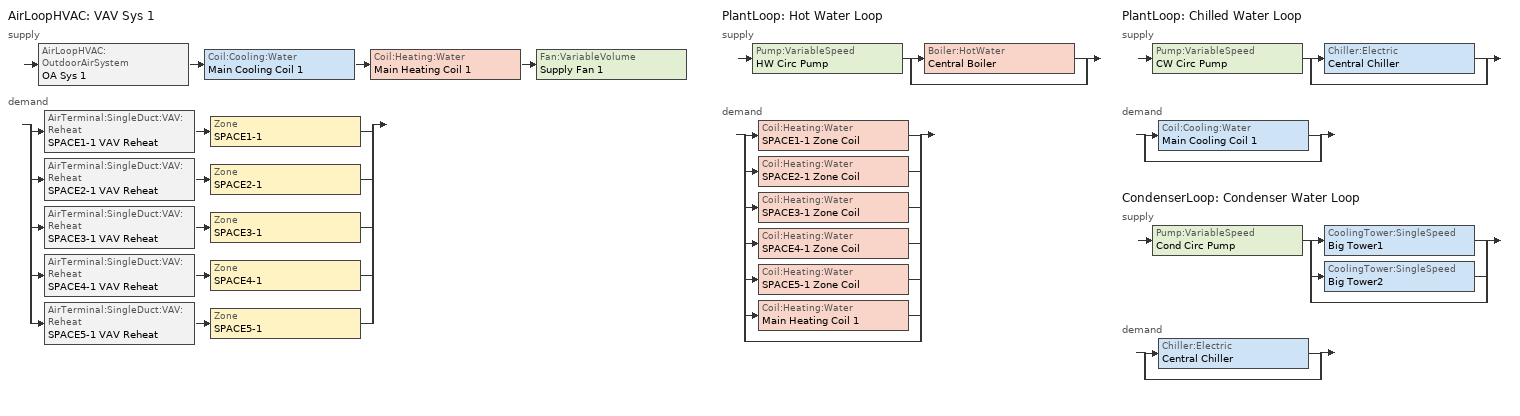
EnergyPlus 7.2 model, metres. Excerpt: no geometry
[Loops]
AirLoopHVAC 'VAV Sys 1'
 supply: AirLoopHVAC:OutdoorAirSystem 'OA Sys 1' > Coil:Cooling:Water 'Main Cooling Coil 1' > Coil:Heating:Water 'Main Heating Coil 1' > Fan:VariableVolume 'Supply Fan 1'
 demand: split
  | AirTerminal:SingleDuct:VAV:Reheat 'SPACE1-1 VAV Reheat' > Zone 'SPACE1-1'
  | AirTerminal:SingleDuct:VAV:Reheat 'SPACE2-1 VAV Reheat' > Zone 'SPACE2-1'
  | AirTerminal:SingleDuct:VAV:Reheat 'SPACE3-1 VAV Reheat' > Zone 'SPACE3-1'
  | AirTerminal:SingleDuct:VAV:Reheat 'SPACE4-1 VAV Reheat' > Zone 'SPACE4-1'
  | AirTerminal:SingleDuct:VAV:Reheat 'SPACE5-1 VAV Reheat' > Zone 'SPACE5-1'
PlantLoop 'Hot Water Loop'
 supply: Pump:VariableSpeed 'HW Circ Pump' > split
  | Boiler:HotWater 'Central Boiler'
  | bypass
 demand: split
  | Coil:Heating:Water 'SPACE1-1 Zone Coil'
  | Coil:Heating:Water 'SPACE2-1 Zone Coil'
  | Coil:Heating:Water 'SPACE3-1 Zone Coil'
  | Coil:Heating:Water 'SPACE4-1 Zone Coil'
  | Coil:Heating:Water 'SPACE5-1 Zone Coil'
  | Coil:Heating:Water 'Main Heating Coil 1'
  | bypass
PlantLoop 'Chilled Water Loop'
 supply: Pump:VariableSpeed 'CW Circ Pump' > split
  | Chiller:Electric 'Central Chiller'
  | bypass
 demand: split
  | Coil:Cooling:Water 'Main Cooling Coil 1'
  | bypass
CondenserLoop 'Condenser Water Loop'
 supply: Pump:VariableSpeed 'Cond Circ Pump' > split
  | CoolingTower:SingleSpeed 'Big Tower1'
  | CoolingTower:SingleSpeed 'Big Tower2'
  | bypass
 demand: split
  | Chiller:Electric 'Central Chiller'
  | bypass
[Sizing:Zone] Zone Cooling Design Supply Air Temperature Input Method=SupplyAirTemperature; Zone Cooling Design Supply Air Temperature {C}=14; Zone Heating Design Supply Air Temperature Input Method=SupplyAirTemperature; Zone Heating Design Supply Air Temperature {C}=50; Zone Cooling Design Supply Air Humidity Ratio {kgWater/kgDryAir}=0.009; Zone Heating Design Supply Air Humidity Ratio {kgWater/kgDryAir}=0.004; Zone Heating Sizing Factor=0; Zone Cooling Sizing Factor=0; Cooling Design Air Flow Method=DesignDay; Cooling Design Air Flow Rate {m3/s}=0; Heating Design Air Flow Method=DesignDay; Heating Design Air Flow Rate {m3/s}=0
Name | Design Specification Outdoor Air Object
SPACE1-1 | SZ DSOA SPACE1-1
SPACE2-1 | SZ DSOA SPACE2-1
SPACE3-1 | SZ DSOA SPACE3-1
SPACE4-1 | SZ DSOA SPACE4-1
SPACE5-1 | SZ DSOA SPACE5-1
[DesignSpecification:OutdoorAir] Outdoor Air Method=flow/person; Outdoor Air Flow per Person {m3/s-person}=0.00944; Outdoor Air Flow per Zone Floor Area {m3/s-m2}=0; Outdoor Air Flow per Zone {m3/s}=0
SZ DSOA SPACE1-1; SZ DSOA SPACE2-1; SZ DSOA SPACE3-1; SZ DSOA SPACE4-1; SZ DSOA SPACE5-1
[Sizing:System]
VAV Sys 1: Type of Load to Size On=sensible; Design Outdoor Air Flow Rate {m3/s}=autosize; Minimum System Air Flow Ratio=0.3; Preheat Design Temperature {C}=7; Preheat Design Humidity Ratio {kgWater/kgDryAir}=0.008; Precool Design Temperature {C}=11; Precool Design Humidity Ratio {kgWater/kgDryAir}=0.008; Central Cooling Design Supply Air Temperature {C}=12.8; Central Heating Design Supply Air Temperature {C}=16.7; Sizing Option=noncoincident; 100% Outdoor Air in Cooling=no; 100% Outdoor Air in Heating=no; Central Cooling Design Supply Air Humidity Ratio {kgWater/kgDryAir}=0.008; Central Heating Design Supply Air Humidity Ratio {kgWater/kgDryAir}=0.008; Cooling Design Air Flow Method=DesignDay; Cooling Design Air Flow Rate {m3/s}=0; Heating Design Air Flow Method=DesignDay; Heating Design Air Flow Rate {m3/s}=0
[Sizing:Plant]
Name | Loop Type | Design Loop Exit Temperature {C} | Loop Design Temperature Difference {deltaC}
Hot Water Loop | heating | 82 | 11
Chilled Water Loop | cooling | 7.22 | 6.67
Condenser Water Loop | condenser | 29.4 | 5.6
[ZoneControl:Thermostat] Control Type Schedule=Zone Control Type Sched; Control 1=CoolingSetPoint; Control 2=HeatingSetpoint; Control 3=DualSetPoint
Name | Zone or ZoneList
SPACE1-1 Control | SPACE1-1
SPACE2-1 Control | SPACE2-1
SPACE3-1 Control | SPACE3-1
SPACE4-1 Control | SPACE4-1
SPACE5-1 Control | SPACE5-1
[ThermostatSetpoint:SingleHeating]
HeatingSetpoint: Setpoint Temperature Schedule=Htg-SetP-Sch
[ThermostatSetpoint:SingleCooling]
CoolingSetpoint: Setpoint Temperature Schedule=Clg-SetP-Sch
[ThermostatSetpoint:DualSetpoint]
DualSetPoint: Heating Setpoint Temperature Schedule=Htg-SetP-Sch; Cooling Setpoint Temperature Schedule=Clg-SetP-Sch
[Zone equipment]
SPACE1-1: SPACE1-1 VAV Reheat
SPACE2-1: SPACE2-1 VAV Reheat
SPACE3-1: SPACE3-1 VAV Reheat
SPACE4-1: SPACE4-1 VAV Reheat
SPACE5-1: SPACE5-1 VAV Reheat
[AirTerminal:SingleDuct:VAV:Reheat] Availability Schedule=ReheatCoilAvailSched; Maximum Air Flow Rate {m3/s}=autosize; Zone Minimum Air Flow Input Method=Constant; Constant Minimum Air Flow Fraction=0.3; Maximum Hot Water or Steam Flow Rate {m3/s}=autosize; Minimum Hot Water or Steam Flow Rate {m3/s}=0; Convergence Tolerance=0.001; Damper Heating Action=Reverse; Maximum Flow per Zone Floor Area During Reheat {m3/s-m2}=AUTOCALCULATE; Maximum Flow Fraction During Reheat=AUTOCALCULATE
Name | Reheat Coil
SPACE1-1 VAV Reheat | SPACE1-1 Zone Coil
SPACE2-1 VAV Reheat | SPACE2-1 Zone Coil
SPACE3-1 VAV Reheat | SPACE3-1 Zone Coil
SPACE4-1 VAV Reheat | SPACE4-1 Zone Coil
SPACE5-1 VAV Reheat | SPACE5-1 Zone Coil
[Coil:Heating:Water] Availability Schedule=ReheatCoilAvailSched; U-Factor Times Area Value {W/K}=autosize; Maximum Water Flow Rate {m3/s}=autosize; Performance Input Method=UFactorTimesAreaAndDesignWaterFlowRate; Rated Capacity {W}=autosize; Rated Inlet Water Temperature {C}=82.2; Rated Inlet Air Temperature {C}=16.6; Rated Outlet Water Temperature {C}=71.1; Rated Outlet Air Temperature {C}=32.2
SPACE1-1 Zone Coil; SPACE2-1 Zone Coil; SPACE3-1 Zone Coil; SPACE4-1 Zone Coil; SPACE5-1 Zone Coil; Main Heating Coil 1
[AirLoopHVAC:ReturnPlenum]
Return-Plenum-1: Zone=PLENUM-1
[AirLoopHVAC]
VAV Sys 1: Design Supply Air Flow Rate {m3/s}=autosize
[Coil:Cooling:Water]
Main Cooling Coil 1: Availability Schedule=CoolingCoilAvailSched; Design Water Flow Rate {m3/s}=autosize; Design Air Flow Rate {m3/s}=autosize; Design Inlet Water Temperature {C}=autosize; Design Inlet Air Temperature {C}=autosize; Design Outlet Air Temperature {C}=autosize; Design Inlet Air Humidity Ratio {kgWater/kgDryAir}=autosize; Design Outlet Air Humidity Ratio {kgWater/kgDryAir}=autosize; Type of Analysis=SimpleAnalysis; Heat Exchanger Configuration=CrossFlow
[Fan:VariableVolume]
Supply Fan 1: Availability Schedule=FanAvailSched; Fan Efficiency=0.7; Pressure Rise {Pa}=600; Maximum Flow Rate {m3/s}=autosize; Fan Power Minimum Flow Rate Input Method=Fraction; Fan Power Minimum Flow Fraction=0.25; Motor Efficiency=0.9; Motor In Airstream Fraction=1; Fan Power Coefficient 1=0.350712; Fan Power Coefficient 2=0.308505; Fan Power Coefficient 3=-0.541374; Fan Power Coefficient 4=0.871988; Fan Power Coefficient 5=0
[Controller:WaterCoil] Control Variable=Temperature; Actuator Variable=FLOW; Controller Convergence Tolerance {deltaC}=0.002; Maximum Actuated Flow {m3/s}=autosize; Minimum Actuated Flow {m3/s}=0
Name | Action
Central Cooling Coil Contoller 1 | Reverse
Central Heating Coil Contoller 1 | Normal
[Controller:OutdoorAir]
OA Controller 1: Minimum Outdoor Air Flow Rate {m3/s}=autosize; Maximum Outdoor Air Flow Rate {m3/s}=autosize; Economizer Control Type=FixedDryBulb; Economizer Control Action Type=ModulateFlow; Economizer Maximum Limit Dry-Bulb Temperature {C}=19; Economizer Minimum Limit Dry-Bulb Temperature {C}=4; Lockout Type=NoLockout; Minimum Limit Type=FixedMinimum; Minimum Outdoor Air Schedule=Min OA Sched
[SetpointManager:Scheduled] Control Variable=Temperature
Name | Schedule | Setpoint Node or NodeList
Central Boiler Setpoint Manager | HW Loop Temp Schedule | Central Boiler Outlet Node
Central Chiller Setpoint Manager | CW Loop Temp Schedule | Central Chiller Outlet Node
[SetpointManager:MixedAir]
Mixed Air Temp Manager 1: Control Variable=Temperature; Setpoint Node or NodeList=Mixed Air Node 1
[PlantLoop] Fluid Type=Water; Maximum Loop Flow Rate {m3/s}=autosize; Minimum Loop Flow Rate {m3/s}=0; Plant Loop Volume {m3}=autocalculate; Load Distribution Scheme=Sequential
Name | Plant Equipment Operation Scheme | Maximum Loop Temperature {C} | Minimum Loop Temperature {C}
Hot Water Loop | Hot Loop Operation | 100 | 10
Chilled Water Loop | CW Loop Operation | 98 | 1
[PlantEquipmentOperationSchemes] Control Scheme 1 Schedule=PlantOnSched
Name | Control Scheme 1
Hot Loop Operation | Central Boiler Only
CW Loop Operation | Central Chiller Only
[PlantEquipmentOperation:HeatingLoad]
Central Boiler Only: Load Range 1 Lower Limit {W}=0; Load Range 1 Upper Limit {W}=1000000; Range 1 Equipment List=heating plant
[PlantEquipmentList]
heating plant: Central Boiler
Cooling Plant: Central Chiller
[Boiler:HotWater]
Central Boiler: Fuel Type=NaturalGas; Nominal Capacity {W}=autosize; Nominal Thermal Efficiency=0.8; Efficiency Curve Temperature Evaluation Variable=LeavingBoiler; Normalized Boiler Efficiency Curve=BoilerEfficiency; Design Water Outlet Temperature {C}=81; Design Water Flow Rate {m3/s}=autosize; Minimum Part Load Ratio=0; Maximum Part Load Ratio=1.2; Optimum Part Load Ratio=1; Water Outlet Upper Temperature Limit {C}=100; Boiler Flow Mode=VariableFlow
[Pump:VariableSpeed] Rated Flow Rate {m3/s}=autosize; Rated Pump Head {Pa}=179352; Rated Power Consumption {W}=autosize; Motor Efficiency=0.9; Fraction of Motor Inefficiencies to Fluid Stream=0; Coefficient 1 of the Part Load Performance Curve=0; Coefficient 2 of the Part Load Performance Curve=1; Coefficient 3 of the Part Load Performance Curve=0; Coefficient 4 of the Part Load Performance Curve=0; Minimum Flow Rate {m3/s}=0; Pump Control Type=INTERMITTENT
Name | Pump Flow Rate Schedule
HW Circ Pump
CW Circ Pump; Cond Circ Pump | CoolingPumpAvailSched
[PlantEquipmentOperation:CoolingLoad]
Central Chiller Only: Load Range 1 Lower Limit {W}=0; Load Range 1 Upper Limit {W}=900000; Range 1 Equipment List=Cooling Plant
[Chiller:Electric]
Central Chiller: Condenser Type=WaterCooled; Nominal Capacity {W}=autosize; Nominal COP {W/W}=3.2; Minimum Part Load Ratio=0; Maximum Part Load Ratio=1; Optimum Part Load Ratio=0.65; Design Condenser Inlet Temperature {C}=29.44; Temperature Rise Coefficient=2.682759; Design Chilled Water Outlet Temperature {C}=6.667; Design Chilled Water Flow Rate {m3/s}=autosize; Design Condenser Fluid Flow Rate {m3/s}=autosize; Coefficient 1 of Capacity Ratio Curve=0.944836; Coefficient 2 of Capacity Ratio Curve=-0.0570088; Coefficient 3 of Capacity Ratio Curve=-0.00185486; Coefficient 1 of Power Ratio Curve=1.907846; Coefficient 2 of Power Ratio Curve=-1.20499; Coefficient 3 of Power Ratio Curve=0.263462; Coefficient 1 of Full Load Ratio Curve=0.03303; Coefficient 2 of Full Load Ratio Curve=0.6852; Coefficient 3 of Full Load Ratio Curve=0.2818; Chilled Water Outlet Temperature Lower Limit {C}=5; Chiller Flow Mode=VariableFlow
[CondenserLoop]
Condenser Water Loop: Fluid Type=Water; Condenser Equipment Operation Scheme=Tower Loop Operation; Maximum Loop Temperature {C}=80; Minimum Loop Temperature {C}=10; Maximum Loop Flow Rate {m3/s}=autosize; Minimum Loop Flow Rate {m3/s}=0; Condenser Loop Volume {m3}=autocalculate; Load Distribution Scheme=Optimal
[SetpointManager:FollowOutdoorAirTemperature]
MyCondenserControl: Control Variable=Temperature; Reference Temperature Type=OutdoorAirWetBulb; Offset Temperature Difference {deltaC}=0; Maximum Setpoint Temperature {C}=80; Minimum Setpoint Temperature {C}=10; Setpoint Node or NodeList=Condenser Supply Outlet Node
[CondenserEquipmentOperationSchemes]
Tower Loop Operation: Control Scheme 1=Year Round Tower Operation; Control Scheme 1 Schedule=PlantOnSched
[PlantEquipmentOperation:OutdoorDryBulbDifference]
Year Round Tower Operation: Dry-Bulb Temperature Difference Range 1 Lower Limit {deltaC}=0; Dry-Bulb Temperature Difference Range 1 Upper Limit {deltaC}=5; Range 1 Equipment List=One Tower; Dry-Bulb Temperature Difference Range 2 Lower Limit {deltaC}=5; Dry-Bulb Temperature Difference Range 2 Upper Limit {deltaC}=50; Range 2 Equipment List=All Towers
[CondenserEquipmentList]
All Towers: Big Tower1, Big Tower2
One Tower: Big Tower1
[CoolingTower:SingleSpeed] Design Water Flow Rate {m3/s}=0.0004388; Design Air Flow Rate {m3/s}=1; Fan Power at Design Air Flow Rate {W}=300; U-Factor Times Area Value at Design Air Flow Rate {W/K}=1500; Air Flow Rate in Free Convection Regime {m3/s}=0; U-Factor Times Area Value at Free Convection Air Flow Rate {W/K}=0
Big Tower1; Big Tower2
[Schedule:Compact]
Htg-SetP-Sch: Through: 12/31, For: Weekend Holiday, Until: 07:00, 12.8, Until: 13:00, 21.1, Until: 24:00, 12.8, For: SummerDesignDay, Until: 24:00, 12.8, For: WinterDesignDay, Until: 24:00, 21.1, For: AllOtherDays, Until: 07:00, 12.8, Until: 18:00, 21.1, Until: 24:00, 12.8
Clg-SetP-Sch: Through: 12/31, For: Weekend Holiday, Until: 07:00, 40, Until: 13:00, 23.9, Until: 24:00, 32.2, For: SummerDesignDay, Until: 24:00, 23.9, For: WinterDesignDay, Until: 24:00, 40, For: AllOtherDays, Until: 07:00, 40, Until: 18:00, 23.9, Until: 24:00, 40
Zone Control Type Sched: Through: 12/31, For: SummerDesignDay, Until: 24:00, 2, For: WinterDesignDay, Until: 24:00, 1, For: AllOtherDays, Until: 24:00, 4
Min OA Sched: Through: 12/31, For: Weekday, Until: 06:00, 0.02, Until: 18:00, 1, Until: 24:00, 0.02, For: AllOtherDays, Until: 24:00, 0.02
FanAvailSched; ReheatCoilAvailSched: Through: 3/31, For: AllDays, Until: 24:00, 1, Through: 9/30, For: Weekday, Until: 07:00, 0, Until: 17:00, 1, Until: 24:00, 0, For: SummerDesignDay WinterDesignDay, Until: 24:00, 1, For: AllOtherDays, Until: 24:00, 0, Through: 12/31, For: AllDays, Until: 24:00, 1
CoolingCoilAvailSched: Through: 3/31, For: AllDays, Until: 24:00, 0, Through: 9/30, For: Weekday, Until: 07:00, 0, Until: 17:00, 1, Until: 24:00, 0, For: SummerDesignDay WinterDesignDay, Until: 24:00, 1, For: AllOtherDays, Until: 24:00, 0, Through: 12/31, For: AllDays, Until: 24:00, 0
CoolingPumpAvailSched: Through: 3/31, For: AllDays, Until: 24:00, 0, Through: 9/30, For: AllDays, Until: 24:00, 1, Through: 12/31, For: AllDays, Until: 24:00, 0
CW Loop Temp Schedule: Through: 12/31, For: AllDays, Until: 24:00, 7.22
HW Loop Temp Schedule: Through: 12/31, For: AllDays, Until: 24:00, 82
PlantOnSched: Through: 12/31, For: AllDays, Until: 24:00, 1
[Curve:Quadratic]
BoilerEfficiency: Coefficient1 Constant=1; Coefficient2 x=0; Coefficient3 x**2=0; Minimum Value of x=0; Maximum Value of x=1
